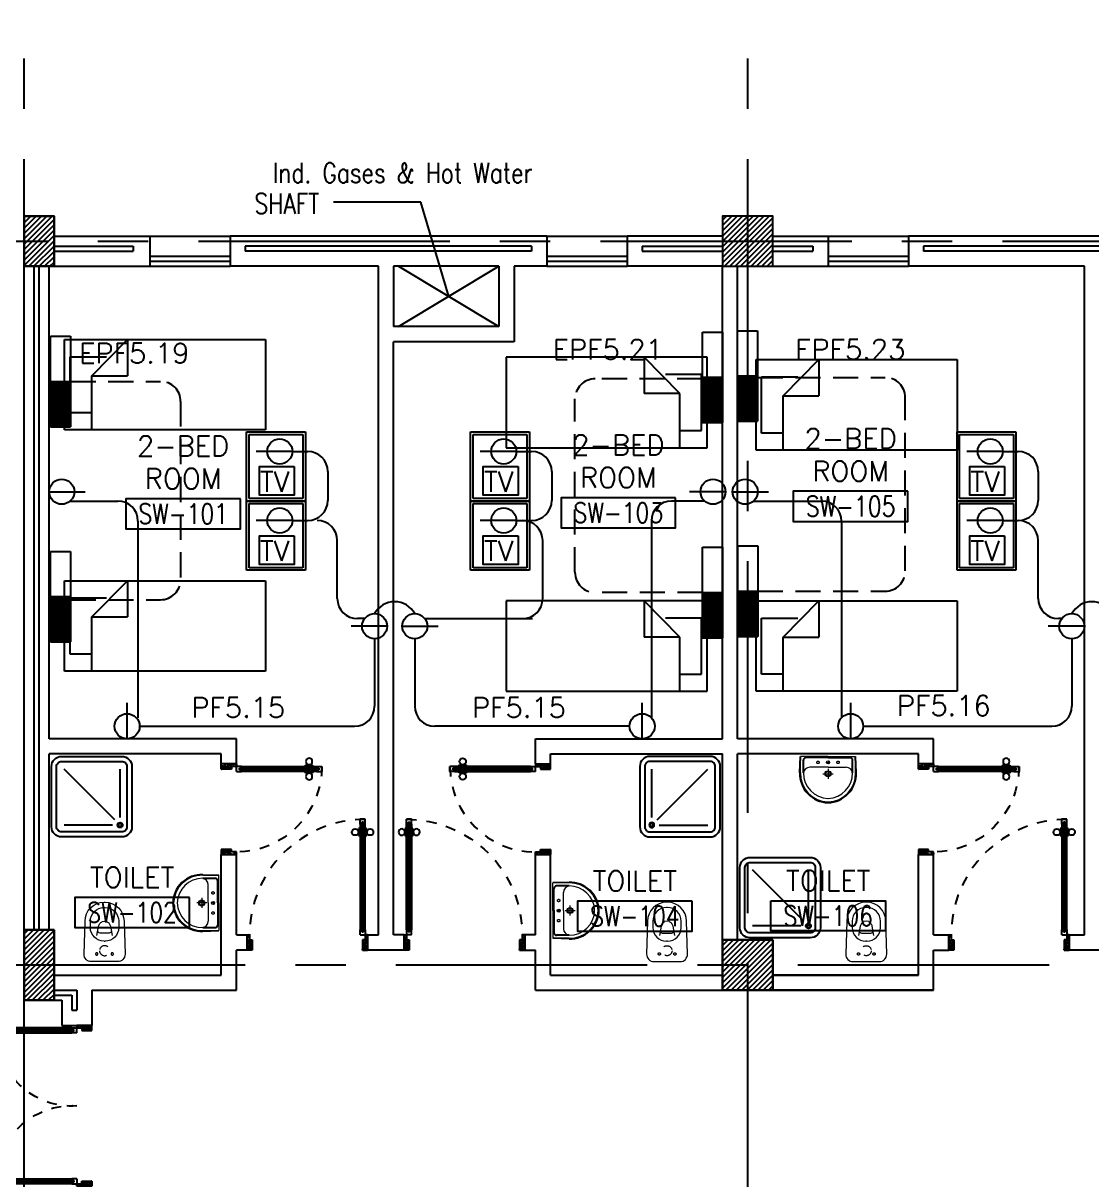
# Model space of a CAD drawing. Extents: x -0.4 to 93.5, y -1.1 to 78.4.
# Drawn here: x 50.62 to 61.26, y 55.23 to 66.74 of the extents above; entities that cross this region are included whole.
import ezdxf
from ezdxf.enums import TextEntityAlignment as Align

# ---------------------------------------------------------------- set-up
doc = ezdxf.new("R2010")
doc.units = 0
doc.header["$MEASUREMENT"] = 0
doc.header["$PDMODE"] = 34
for name, pattern in [('CENTERX2', [4, 2.5, -0.5, 0.5, -0.5]), ('DASHED', [0.75, 0.5, -0.25]), ('HIDDEN', [0.375, 0.25, -0.125]), ('HIDDEN2', [0.1875, 0.125, -0.0625])]:
    doc.linetypes.add(name, pattern=pattern)
doc.layers.get('0').update_dxf_attribs({"color": 11, "linetype": 'CONTINUOUS'})
doc.layers.get('DEFPOINTS').update_dxf_attribs({"color": 11, "linetype": 'CONTINUOUS'})
for name, color, linetype in [('AX-DIM', 11, 'CONTINUOUS'), ('AXES', 11, 'CENTERX2'), ('COL', 11, 'CONTINUOUS'), ('DOOR', 11, 'CONTINUOUS'), ('E-CLINE', 2, 'CONTINUOUS'), ('E-HLINE', 2, 'HIDDEN'), ('E-SOCKETS', 4, 'CONTINUOUS'), ('E-TEXT', 4, 'CONTINUOUS'), ('FIX', 11, 'CONTINUOUS'), ('FUR', 11, 'CONTINUOUS'), ('HAT', 11, 'CONTINUOUS'), ('INSUL', 11, 'CONTINUOUS'), ('RM-BOX', 11, 'CONTINUOUS'), ('RM-NAME', 11, 'CONTINUOUS'), ('RM-NO', 11, 'CONTINUOUS'), ('SHAFT', 11, 'CONTINUOUS'), ('WALL', 11, 'CONTINUOUS'), ('WIN', 11, 'CONTINUOUS')]:
    doc.layers.add(name, color=color, linetype=linetype)
doc.styles.add('ROMANS', font='ROMANS.shx', dxfattribs={"width": 0.6})
doc.dimstyles.new('STANDARD in', dxfattribs={"dimtxt": 0.24, "dimasz": 0.1, "dimexe": 0.07, "dimexo": 0.05, "dimgap": 0.05, "dimtad": 1, "dimdec": 0, "dimlfac": 1000, "dimzin": 0, "dimdsep": 46, "dimtxsty": 'ROMANS', "dimblk": 'ARCHTICK', "dimcen": 0.05, "dimdle": 0.05, "dimclrd": 7, "dimclre": 7, "dimclrt": 2, "dimadec": 0, "dimazin": 0, "dimtfac": 1, "dimtdec": 0, "dimtmove": 2, "dimatfit": 3, "dimldrblk": 'ARCHTICK', "dimfxl": 0, "dimtolj": 1, "dimtzin": 0, "dimarcsym": 0})

# ---------------------------------------------------------------- blocks, each defined once
blk = doc.blocks.new('_ARCHTICK')
at = {"color": 0, "linetype": 'ByBlock', "const_width": 0.15}
blk.add_lwpolyline([(-0.5, -0.5), (0.5, 0.5)], dxfattribs=at)
blk = doc.blocks.new('*D106')
at = {"layer": 'AX-DIM', "color": 7, "lineweight": -2, "ltscale": 0.3}
for p, q in [((8.522, 76.998), (83.332, 76.998)), ((8.572, 72.392), (8.572, 77.068)), ((83.282, 64.87), (83.282, 77.068))]:
    blk.add_line(p, q, dxfattribs=at)
at = {"layer": 'DEFPOINTS', "color": 0, "ltscale": 0.3}
for p in [(83.282, 76.998), (8.572, 72.342), (83.282, 64.82)]:
    blk.add_point(p, dxfattribs=at)
at = {"layer": 'AX-DIM', "color": 7, "lineweight": -2, "ltscale": 0.3, "xscale": 0.1, "yscale": 0.1, "zscale": 0.1, "rotation": 180}
blk.add_blockref('_ARCHTICK', (8.572, 76.998), dxfattribs=at)
at = {"layer": 'AX-DIM', "color": 7, "lineweight": -2, "ltscale": 0.3, "xscale": 0.1, "yscale": 0.1, "zscale": 0.1}
blk.add_blockref('_ARCHTICK', (83.282, 76.998), dxfattribs=at)
at = {"layer": 'AX-DIM', "color": 2, "ltscale": 0.3, "insert": (45.927, 77.168), "char_height": 0.24, "attachment_point": 5, "style": 'ROMANS'}
blk.add_mtext('\\A1;74710', dxfattribs=at)
blk = doc.blocks.new('RM1')
at = {"layer": 'RM-BOX'}
blk.add_lwpolyline([(570, -200), (-570, -200), (-570, -500), (570, -500)], close=True, dxfattribs=at)
at = {"layer": 'RM-NAME', "style": 'ROMANS'}
for tag, p in [('ROOMNAME1', (0, 324)), ('ROOMNAME2', (0, 0))]:
    blk.add_attdef(tag, text='', height=200, dxfattribs=at).set_placement(p, align=Align.MIDDLE)
at = {"layer": 'RM-NO', "style": 'ROMANS', "width": 0.8}
blk.add_attdef('ROOMNO', text='', height=200, dxfattribs=at).set_placement((0, -350), align=Align.MIDDLE)
blk = doc.blocks.new('*X49')
at = {"color": 0}
for p, q in [((227929, 169910), (228408, 170390)), ((227929, 169963), (228355, 170390)), ((227929, 170017), (228302, 170390)), ((227929, 170070), (228249, 170390)), ((227929, 170123), (228196, 170390)), ((227929, 170176), (228143, 170390)), ((227929, 170229), (228090, 170390)), ((227929, 170282), (228037, 170390)), ((227929, 170335), (227984, 170390)), ((227961, 169890), (228429, 170357)), ((228014, 169890), (228429, 170304)), ((228067, 169890), (228429, 170251)), ((228120, 169890), (228429, 170198)), ((228173, 169890), (228429, 170145)), ((228226, 169890), (228429, 170092)), ((228279, 169890), (228429, 170039)), ((228332, 169890), (228429, 169986)), ((228385, 169890), (228429, 169933))]:
    blk.add_line(p, q, dxfattribs=at)
blk = doc.blocks.new('COL50')
at = {"layer": 'COL'}
blk.add_lwpolyline([(-250, 250), (-250, -250), (250, -250), (250, 250)], close=True, dxfattribs=at)
blk = doc.blocks.new('*X48')
at = {"color": 0}
for p, q in [((227929, 177123), (228395, 177590)), ((227929, 177176), (228342, 177590)), ((227929, 177229), (228289, 177590)), ((227929, 177282), (228236, 177590)), ((227929, 177335), (228183, 177590)), ((227929, 177388), (228130, 177590)), ((227929, 177441), (228077, 177590)), ((227929, 177494), (228024, 177590)), ((227929, 177547), (227971, 177590)), ((227948, 177090), (228429, 177570)), ((228001, 177090), (228429, 177517)), ((228054, 177090), (228429, 177464)), ((228107, 177090), (228429, 177411)), ((228161, 177090), (228429, 177358)), ((228214, 177090), (228429, 177305)), ((228267, 177090), (228429, 177252)), ((228320, 177090), (228429, 177199)), ((228373, 177090), (228429, 177146))]:
    blk.add_line(p, q, dxfattribs=at)
blk = doc.blocks.new('DOOR100')
at = {"layer": 'DOOR', "color": 0, "linetype": 'ByBlock'}
for p, q in [((-25, 1300), (-75, 1300)), ((-75, 1300), (-25, 1300)), ((-75, 1250), (-75, 1300)), ((-42, 1270), (-58, 1270)), ((-58, 1250), (-58, 1270)), ((-42, 1250), (-42, 1270)), ((-25, 1250), (-25, 1300)), ((-82, 1205), (-91, 1205)), ((-91, 1205), (-91, 1140)), ((-75, 1218), (-82, 1218)), ((-82, 1128), (-82, 1218)), ((-82, 1205), (-82, 1140)), ((-58, 1250), (-75, 1250)), ((-25, 1250), (-42, 1250)), ((-25, 1218), (-18, 1218)), ((-18, 1128), (-18, 1218)), ((-18, 1205), (-9, 1205)), ((-18, 1205), (-18, 1140)), ((-9, 1205), (-9, 1140)), ((-82, 1140), (-91, 1140)), ((-75, 1128), (-82, 1128)), ((-25, 1128), (-18, 1128)), ((-18, 1140), (-9, 1140)), ((-1200, 0), (-1200, 150)), ((-1200, 150), (-1175, 150)), ((-1200, 150), (-1200, 0)), ((-1175, 150), (-1175, 100)), ((-75, 200), (-58, 200)), ((-75, 150), (-75, 200)), ((-75, 150), (-25, 150)), ((-58, 200), (-58, 180)), ((-58, 180), (-42, 180)), ((-42, 200), (-25, 200)), ((-42, 180), (-42, 200)), ((-25, 200), (-25, 150)), ((0, 150), (-25, 150)), ((-25, 150), (-25, 100)), ((0, 150), (0, 0)), ((-1150, 0), (-1200, 0)), ((-1175, 100), (-1150, 100)), ((-1150, 100), (-1150, 0)), ((-50, 100), (-50, 0)), ((-25, 100), (-50, 100)), ((-50, 0), (0, 0))]:
    blk.add_line(p, q, dxfattribs=at)
at = {"layer": 'DOOR', "linetype": 'ByBlock'}
for p, q in [((-75, 1250), (-75, 200)), ((-58, 200), (-58, 1250)), ((-42, 200), (-42, 1250)), ((-25, 200), (-25, 1250)), ((0, 0), (0, 150))]:
    blk.add_line(p, q, dxfattribs=at)
at = {"layer": 'DOOR', "color": 9, "linetype": 'ByBlock'}
for p, q in [((-1150, 0), (-1200, 114)), ((-1150, 0), (-1200, 40)), ((-1150, 0), (-1163, 100)), ((-50, 0), (0, 114)), ((-50, 0), (-37, 100)), ((-50, 0), (0, 40))]:
    blk.add_line(p, q, dxfattribs=at)
at = {"layer": 'DOOR', "color": 0, "linetype": 'ByBlock'}
for centre in [(-124, 1173), (24, 1173)]:
    blk.add_circle(centre, 32.4, dxfattribs=at)
at = {"layer": 'DOOR', "linetype": 'HIDDEN', "ltscale": 0.5}
blk.add_arc((-25, 150), 1150, 90, 180.0001, dxfattribs=at)
at = {"layer": 'DOOR', "color": 9, "linetype": 'ByBlock'}
for centre, radius, start, end in [((-1150, 0), 154, 103.7142, 108.8947), ((-1150, 0), 134, 100.72, 111.8402), ((-50, 0), 134, 68.1598, 79.28), ((-50, 0), 154, 71.1053, 76.2858), ((-1150, 0), 94.4, 90, 121.9818), ((-1150, 0), 74.4, 90, 132.2236), ((-1150, 0), 54.4, 90, 156.7926), ((-1150, 0), 34.4, 90, 180), ((-1150, 0), 14.4, 90, 180), ((-50, 0), 94.4, 58.0182, 90), ((-50, 0), 74.4, 47.7764, 90), ((-50, 0), 54.4, 23.2074, 90), ((-50, 0), 34.4, 0, 90), ((-50, 0), 14.4, 0, 90), ((-50, 0), 114, 64.0838, 77.3774)]:
    blk.add_arc(centre, radius, start, end, dxfattribs=at)
blk = doc.blocks.new('DOOR90')
at = {"layer": 'DOOR', "color": 0, "linetype": 'ByBlock'}
for p, q in [((-150, 0), (-150, -25)), ((-150, 0), (0, 0)), ((0, -50), (0, 0)), ((-1000, -25), (-1000, -75)), ((-1000, -75), (-1000, -25)), ((-950, -25), (-1000, -25)), ((-950, -75), (-1000, -75)), ((-970, -42), (-970, -58)), ((-950, -42), (-970, -42)), ((-950, -58), (-970, -58)), ((-950, -25), (-950, -42)), ((-950, -58), (-950, -75)), ((-918, -25), (-918, -18)), ((-828, -18), (-918, -18)), ((-918, -75), (-918, -82)), ((-828, -82), (-918, -82)), ((-905, -18), (-905, -9)), ((-905, -9), (-840, -9)), ((-905, -18), (-840, -18)), ((-905, -82), (-905, -91)), ((-905, -82), (-840, -82)), ((-905, -91), (-840, -91)), ((-840, -18), (-840, -9)), ((-840, -82), (-840, -91)), ((-828, -25), (-828, -18)), ((-828, -75), (-828, -82)), ((-200, -42), (-200, -25)), ((-200, -25), (-150, -25)), ((-180, -42), (-200, -42)), ((-200, -75), (-200, -58)), ((-200, -58), (-180, -58)), ((-150, -75), (-200, -75)), ((-180, -58), (-180, -42)), ((-150, -75), (-150, -25)), ((-150, -25), (-100, -25)), ((-100, -25), (-100, -50)), ((-100, -50), (0, -50)), ((-150, -900), (-150, -875)), ((-150, -875), (-100, -875)), ((0, -900), (-150, -900)), ((-150, -900), (0, -900)), ((-100, -850), (0, -850)), ((-100, -875), (-100, -850)), ((0, -850), (0, -900))]:
    blk.add_line(p, q, dxfattribs=at)
at = {"layer": 'DOOR', "color": 9, "linetype": 'ByBlock'}
for p, q in [((0, -50), (-114, 0)), ((0, -50), (-40, 0)), ((0, -50), (-100, -37)), ((0, -850), (-114, -900)), ((0, -850), (-100, -863)), ((0, -850), (-40, -900))]:
    blk.add_line(p, q, dxfattribs=at)
at = {"layer": 'DOOR', "linetype": 'ByBlock'}
for p, q in [((-200, -25), (-950, -25)), ((-200, -42), (-950, -42)), ((-200, -58), (-950, -58)), ((-950, -75), (-200, -75))]:
    blk.add_line(p, q, dxfattribs=at)
at = {"layer": 'DOOR', "color": 0, "linetype": 'ByBlock'}
for centre in [(-873, 24), (-873, -124)]:
    blk.add_circle(centre, 32.4, dxfattribs=at)
at = {"layer": 'DOOR', "color": 9, "linetype": 'ByBlock'}
for centre, radius, start, end in [((0, -50), 154, 161.1053, 166.2858), ((0, -50), 134, 158.1598, 169.28), ((0, -50), 94.4, 148.0182, 180), ((0, -50), 74.4, 137.7764, 180), ((0, -50), 114, 154.0838, 167.3774), ((0, -50), 54.4, 113.2074, 180), ((0, -50), 34.4, 90, 180), ((0, -50), 14.4, 90, 180), ((0, -850), 154, 193.7142, 198.8947), ((0, -850), 134, 190.72, 201.8402), ((0, -850), 94.4, 180, 211.9818), ((0, -850), 74.4, 180, 222.2236), ((0, -850), 54.4, 180, 246.7926), ((0, -850), 34.4, 180, 270), ((0, -850), 14.4, 180, 270)]:
    blk.add_arc(centre, radius, start, end, dxfattribs=at)
at = {"layer": 'DOOR', "linetype": 'HIDDEN', "ltscale": 0.5}
blk.add_arc((-150, -25), 850, 180, 270, dxfattribs=at)
blk = doc.blocks.new('C-300')
at = {"layer": 'HAT', "linetype": 'ByBlock', "ltscale": 0.3}
h = blk.add_hatch(dxfattribs=at)
h.set_pattern_fill('ANSI31', color=8, scale=300, style=0)
h.set_pattern_definition([(45, (-258496.182, -82361.005), (-26.5165043, 26.5165043), [])])
h.paths.add_polyline_path([(300, 500), (0, 500), (0, 250), (300, 250)])
h.paths.add_polyline_path([(300, 250), (0, 250), (0, 0), (300, 0)])
at = {"layer": 'COL'}
blk.add_lwpolyline([(0, 500), (300, 500), (300, 0), (0, 0)], close=True, dxfattribs=at)
blk = doc.blocks.new('A$C1DFA4FE8')
at = {"layer": 'DOOR', "color": 0, "linetype": 'ByBlock'}
for p, q in [((0, 1631), (0, 1581)), ((0, 1581), (0, 1631)), ((50, 1631), (0, 1631)), ((30, 1614), (30, 1598)), ((50, 1614), (30, 1614)), ((50, 1631), (50, 1614)), ((750, 1614), (750, 1631)), ((750, 1631), (800, 1631)), ((770, 1614), (750, 1614)), ((770, 1598), (770, 1614)), ((950, 1656), (800, 1656)), ((800, 1656), (800, 1631)), ((800, 1581), (800, 1631)), ((800, 1631), (850, 1631)), ((850, 1631), (850, 1606)), ((950, 1606), (950, 1656)), ((50, 1581), (0, 1581)), ((50, 1598), (30, 1598)), ((50, 1598), (50, 1581)), ((750, 1581), (750, 1598)), ((750, 1598), (770, 1598)), ((800, 1581), (750, 1581)), ((850, 1606), (950, 1606)), ((0, 81), (0, 131)), ((0, 131), (0, 81)), ((50, 131), (0, 131)), ((50, 114), (50, 131)), ((83, 131), (83, 138)), ((173, 138), (83, 138)), ((95, 138), (95, 147)), ((95, 147), (160, 147)), ((95, 138), (160, 138)), ((160, 138), (160, 147)), ((173, 131), (173, 138)), ((750, 131), (750, 114)), ((800, 131), (750, 131)), ((800, 131), (800, 81)), ((50, 81), (0, 81)), ((30, 98), (30, 114)), ((50, 114), (30, 114)), ((50, 98), (30, 98)), ((50, 81), (50, 98)), ((83, 81), (83, 74)), ((173, 74), (83, 74)), ((95, 74), (95, 65)), ((95, 74), (160, 74)), ((95, 65), (160, 65)), ((160, 74), (160, 65)), ((173, 81), (173, 74)), ((750, 114), (770, 114)), ((750, 98), (750, 81)), ((770, 98), (750, 98)), ((750, 81), (800, 81)), ((770, 114), (770, 98)), ((800, 56), (800, 81)), ((800, 81), (850, 81)), ((950, 56), (800, 56)), ((850, 106), (950, 106)), ((850, 81), (850, 106)), ((950, 106), (950, 56))]:
    blk.add_line(p, q, dxfattribs=at)
at = {"layer": 'DOOR', "linetype": 'ByBlock'}
for p, q in [((750, 1631), (50, 1631)), ((750, 1614), (50, 1614)), ((750, 1598), (50, 1598)), ((50, 1581), (750, 1581)), ((50, 131), (750, 131)), ((750, 114), (50, 114)), ((750, 98), (50, 98)), ((750, 81), (50, 81))]:
    blk.add_line(p, q, dxfattribs=at)
at = {"layer": 'DOOR', "color": 9, "linetype": 'ByBlock'}
for p, q in [((950, 1606), (837, 1656)), ((950, 1606), (850, 1619)), ((950, 1606), (910, 1656)), ((950, 106), (837, 56)), ((950, 106), (850, 93)), ((950, 106), (910, 56))]:
    blk.add_line(p, q, dxfattribs=at)
at = {"layer": 'DOOR', "color": 0, "linetype": 'ByBlock'}
for centre in [(128, 179), (128, 32)]:
    blk.add_circle(centre, 32.4, dxfattribs=at)
at = {"layer": 'DOOR', "linetype": 'HIDDEN', "ltscale": 0.5}
for centre, start, end in [((752, 1606), 178.0938, 273.7249), ((752, 106), 86.2751, 181.9062)]:
    blk.add_arc(centre, 752, start, end, dxfattribs=at)
at = {"layer": 'DOOR', "color": 9, "linetype": 'ByBlock'}
for centre, radius, start, end in [((950, 1606), 154, 161.1053, 166.2858), ((950, 1606), 134, 158.1598, 169.28), ((950, 1606), 114, 154.0838, 167.3774), ((950, 1606), 94.4, 148.0182, 180), ((950, 1606), 74.4, 137.7764, 180), ((950, 1606), 54.4, 113.2074, 180), ((950, 1606), 34.4, 90, 180), ((950, 1606), 14.4, 90, 180), ((950, 106), 154, 193.7142, 198.8947), ((950, 106), 134, 190.72, 201.8402), ((950, 106), 114, 192.6226, 205.9162), ((950, 106), 94.4, 180, 211.9818), ((950, 106), 74.4, 180, 222.2236), ((950, 106), 54.4, 180, 246.7926), ((950, 106), 34.4, 180, 270), ((950, 106), 14.4, 180, 270)]:
    blk.add_arc(centre, radius, start, end, dxfattribs=at)
blk = doc.blocks.new('LAV1')
at = {"layer": 'FIX', "linetype": 'DASHED', "lineweight": 20, "ltscale": 0.05}
for p, q in [((0, 170), (0, 270)), ((0, 170), (0, 270)), ((50, 220), (-50, 220))]:
    blk.add_line(p, q, dxfattribs=at)
at = {"layer": 'FIX', "linetype": 'ByBlock', "ltscale": 0.3}
for p, q in [((-280, 210), (-275, 50)), ((-245, 210), (-245, 85)), ((245, 210), (245, 85)), ((280, 210), (275, 50)), ((0, 60), (-220, 60)), ((0, 60), (220, 60))]:
    blk.add_line(p, q, dxfattribs=at)
at = {"layer": 'FIX', "linetype": 'Continuous', "lineweight": 20}
for p, q in [((-275, 210), (-275, 50)), ((0, 155), (-181, 155)), ((0, 155), (181, 155)), ((275, 210), (275, 50)), ((0, 50), (-275, 50)), ((0, 50), (-252, 50)), ((0, 50), (252, 50)), ((0, 50), (275, 50))]:
    blk.add_line(p, q, dxfattribs=at)
at = {"layer": 'FIX', "lineweight": 20}
for p, q in [((0, 92), (0, 123)), ((16, 107), (-15, 107))]:
    blk.add_line(p, q, dxfattribs=at)
for centre, radius in [((0, 220), 29.5), ((0, 220), 22.5), ((0, 107), 15.5)]:
    blk.add_circle(centre, radius, dxfattribs=at)
at = {"layer": 'FIX', "linetype": 'HIDDEN', "lineweight": 20, "ltscale": 0.05}
for centre in [(-100, 107), (100, 107)]:
    blk.add_circle(centre, 12.4, dxfattribs=at)
at = {"layer": 'FIX', "linetype": 'ByBlock', "ltscale": 0.3}
for centre, radius, start, end in [((7, 220), 287, 91.3776, 182.0064), ((-7, 220), 287, 357.9936, 88.6224), ((-220, 85), 24.9, 179.7021, 269.9486), ((220, 85), 24.9, 270.0514, 0.2979)]:
    blk.add_arc(centre, radius, start, end, dxfattribs=at)
at = {"layer": 'FIX', "linetype": 'Continuous', "lineweight": 20}
for centre, radius, start, end in [((8, 217), 283, 91.6988, 181.351), ((8, 212), 253, 91.7328, 180.4884), ((-8, 217), 283, 358.649, 88.3012), ((-8, 212), 253, 359.5116, 88.2672), ((-179, 222), 66.9, 190.2006, 268.0786), ((179, 222), 66.9, 271.9214, 349.7994)]:
    blk.add_arc(centre, radius, start, end, dxfattribs=at)
blk = doc.blocks.new('SHR1')
at = {"layer": 'FIX'}
for p, q in [((-196, 196), (-700, 700)), ((-143, 218), (-143, 700)), ((-218, 143), (-700, 143))]:
    blk.add_line(p, q, dxfattribs=at)
for points in [[(-825, 125), (-825, 725, -0.414214), (-725, 825), (-125, 825, -0.414214), (-25, 725), (-25, 125, -0.414214), (-125, 25), (-725, 25, -0.414214)], [(-775, 125), (-775, 725, -0.414214), (-725, 775), (-125, 775, -0.414214), (-75, 725), (-75, 125, -0.414214), (-125, 75), (-725, 75, -0.414214)]]:
    blk.add_lwpolyline(points, format="xyb", close=True, dxfattribs=at)
for radius in [25, 15]:
    blk.add_circle((-143, 143), radius, dxfattribs=at)
blk = doc.blocks.new('WC1')
at = {"layer": 'FIX', "lineweight": 20}
for p, q in [((-210, 204), (-538, 194)), ((-475, 141), (-538, 141)), ((-727, 5), (-727, -5)), ((-674, 5), (-674, -5)), ((-534, 24), (-540, 0)), ((-540, 0), (-534, -24)), ((-395, 76), (-490, 60)), ((-339, 5), (-339, -5)), ((-490, -60), (-395, -76)), ((-538, -141), (-475, -141)), ((-538, -194), (-210, -204))]:
    blk.add_line(p, q, dxfattribs=at)
at = {"layer": 'FIX', "linetype": 'Continuous', "lineweight": 20}
blk.add_line((-420, -47), (-420, 45), dxfattribs=at)
at = {"layer": 'FIX', "lineweight": 20}
blk.add_lwpolyline([(-213, -204), (-210, -204, 0.414214), (-137, -131), (-137, 0), (-137, 131, 0.414214), (-210, 204)], format="xyb", dxfattribs=at)
at = {"layer": 'FIX', "linetype": 'HIDDEN2', "lineweight": 20, "ltscale": 0.3}
blk.add_circle((-245, 0), 49.8, dxfattribs=at)
at = {"layer": 'FIX', "linetype": 'HIDDEN', "lineweight": 20, "ltscale": 0.05}
for centre in [(-213, 78), (-213, -77)]:
    blk.add_circle(centre, 11.6, dxfattribs=at)
at = {"layer": 'FIX', "lineweight": 20}
for centre, radius, start, end in [((-538, 5), 189, 90, 180), ((-538, 5), 136, 90, 180), ((-475, 5), 136, 360, 90), ((-473, -7), 68.2, 128.9242, 152.8468), ((-464, -18), 82, 108.496, 128.9242), ((-538, -5), 189, 180, 270), ((-538, -5), 136, 180, 270), ((-473, 7), 68.2, 207.1532, 231.0758), ((-464, 18), 82, 231.0758, 251.504), ((-475, -5), 136, 270, 0)]:
    blk.add_arc(centre, radius, start, end, dxfattribs=at)
at = {"layer": 'FIX', "linetype": 'Continuous', "lineweight": 20}
for centre, start, end in [((-443, 46), 357.6662, 91.6121), ((-442, -46), 268.3879, 2.3338)]:
    blk.add_arc(centre, 22.3, start, end, dxfattribs=at)
blk = doc.blocks.new('BHU')
at = {"color": 8}
for p, q in [((0, -311), (145, 1)), ((0, -340), (159, 1)), ((0, -370), (173, 1)), ((0, -399), (187, 1)), ((0, -281), (132, 1)), ((0, -251), (118, 1)), ((0, -15), (7, 1)), ((0, -44), (21, 1)), ((0, -74), (35, 1)), ((0, -104), (49, 1)), ((0, -133), (63, 1)), ((0, -163), (76, 1)), ((0, -192), (90, 1)), ((0, -222), (104, 1)), ((0, -429), (199, -1)), ((4, -450), (199, -31)), ((18, -450), (199, -61)), ((32, -450), (199, -90)), ((45, -450), (199, -120)), ((59, -450), (199, -149)), ((73, -450), (199, -179)), ((87, -450), (199, -208)), ((101, -450), (199, -238)), ((114, -450), (199, -268)), ((128, -450), (199, -297)), ((142, -450), (199, -327)), ((156, -450), (199, -356)), ((169, -450), (199, -386)), ((183, -450), (199, -416)), ((197, -450), (199, -445))]:
    blk.add_line(p, q, dxfattribs=at)
at = {"layer": 'E-SOCKETS'}
for p, q in [((0, 450), (199, 450)), ((0, -450), (0, 450)), ((199, 450), (199, -450))]:
    blk.add_line(p, q, dxfattribs=at)
at = {"layer": 'E-SOCKETS', "color": 4}
for p, q in [((0, 1), (199, 1)), ((0, -450), (199, -450))]:
    blk.add_line(p, q, dxfattribs=at)

msp = doc.modelspace()

# ---------------------------------------------------------------- hatches: boundary and pattern name
at = {"layer": 'HAT'}
h = msp.add_hatch(dxfattribs=at)
h.set_pattern_fill('ANSI31', color=256, scale=0.3, style=0)
h.set_pattern_definition([(45, (-197.92383, -18.041005), (-0.0265165043, 0.0265165043), [])])
h.paths.add_polyline_path([(50.9324, 57.72), (50.6324, 57.72), (50.6324, 57.37), (50.9324, 57.37)])
h.paths.add_polyline_path([(50.9324, 57.37), (50.6324, 57.37), (50.6324, 57.02), (50.9324, 57.02)])

# ---------------------------------------------------------------- linework, layer by layer
at = {"layer": 'AXES'}
for p, q in [((57.8324, -1.1143), (57.8324, 77.6984)), ((50.6324, -1.1143), (50.6324, 77.3484)), ((20.3674, 64.57), (92.8324, 64.57)), ((92.8324, 57.37), (40.7424, 57.37))]:
    msp.add_line(p, q, dxfattribs=at)
at = {"layer": 'COL'}
for points in [[(58.0824, 64.32), (58.0824, 64.82), (57.5824, 64.82), (57.5824, 64.32)], [(50.9324, 57.72), (50.9324, 57.02), (50.6324, 57.02), (50.6324, 57.72)]]:
    msp.add_lwpolyline(points, close=True, dxfattribs=at)
at = {"layer": 'E-CLINE', "color": 4, "linetype": 'ByBlock'}
for p, q in [((53.3016, 62.4786), (53.4542, 62.4786)), ((55.5304, 62.4786), (55.683, 62.4786)), ((60.3711, 62.4786), (60.5237, 62.4786)), ((53.6542, 62.2786), (53.6542, 61.9912)), ((55.883, 62.2786), (55.883, 61.9912)), ((60.7237, 62.2786), (60.7237, 61.9912)), ((51.0913, 61.9852), (51.5656, 61.9852)), ((57.4032, 61.9852), (57.0741, 61.9852)), ((57.8918, 61.9852), (58.5656, 61.9852)), ((51.7656, 61.7852), (51.7656, 59.8299)), ((53.3016, 61.7912), (53.4542, 61.7912)), ((55.5304, 61.7912), (55.683, 61.7912)), ((56.8741, 61.7852), (56.8741, 59.8299)), ((58.7656, 61.7852), (58.7656, 59.8299)), ((60.3711, 61.7912), (60.5237, 61.7912)), ((53.7492, 61.0158), (53.7492, 61.5912)), ((55.7926, 61.0158), (55.7926, 61.5912)), ((60.7237, 61.0158), (60.7237, 61.5912)), ((54.0203, 60.8158), (53.9492, 60.8158)), ((54.6194, 60.8158), (55.6926, 60.8158)), ((60.9578, 60.8158), (60.9237, 60.8158)), ((54.1199, 60.6152), (54.1199, 59.945)), ((54.5199, 60.6152), (54.5199, 59.945)), ((61.0574, 60.6152), (61.0574, 59.945)), ((51.7824, 59.745), (53.9199, 59.745)), ((56.6574, 59.745), (54.7199, 59.745)), ((58.9824, 59.745), (60.8574, 59.745))]:
    msp.add_line(p, q, dxfattribs=at)
for centre, radius, start, end in [((53.4542, 62.2786), 0.2, 0, 90), ((55.683, 62.2786), 0.2, 0, 90), ((60.5237, 62.2786), 0.2, 0, 90), ((51.5656, 61.7852), 0.2, 0, 90), ((53.4542, 61.9912), 0.2, 270, 0), ((55.683, 61.9912), 0.2, 270, 0), ((57.0741, 61.7852), 0.2, 90, 180), ((58.5656, 61.7852), 0.2, 0, 90), ((60.5237, 61.9912), 0.2, 270, 0), ((53.5492, 61.5912), 0.2, 0, 90), ((55.5926, 61.5912), 0.2, 0, 90), ((60.5237, 61.5912), 0.2, 0, 90), ((53.9492, 61.0158), 0.2, 180, 270), ((54.3199, 60.7552), 0.2283, 28.81151, 151.18849), ((55.5926, 61.0158), 0.2, 270, 0), ((60.9237, 61.0158), 0.2, 180, 270), ((61.2574, 60.7552), 0.2283, 28.81151, 151.18849), ((53.9199, 59.945), 0.2, 270, 0), ((54.7199, 59.945), 0.2, 180, 270), ((60.8574, 59.945), 0.2, 270, 0)]:
    msp.add_arc(centre, radius, start, end, dxfattribs=at)
at = {"layer": 'E-HLINE', "color": 4}
for p, q in [((51.0953, 63.1757), (51.9901, 63.1757)), ((57.3823, 63.2002), (56.3139, 63.2002)), ((57.9317, 63.2135), (59.201, 63.2135)), ((52.1901, 62.9757), (52.1901, 61.2036)), ((56.1139, 61.2762), (56.1139, 63.0002)), ((59.401, 61.2895), (59.401, 63.0135)), ((57.9324, 61.0895), (59.201, 61.0895)), ((51.096, 61.0036), (51.9901, 61.0036)), ((57.383, 61.0762), (56.3139, 61.0762))]:
    msp.add_line(p, q, dxfattribs=at)
for centre, start, end in [((51.9901, 62.9757), 0, 90), ((56.3139, 63.0002), 90, 180), ((59.201, 63.0135), 0, 90), ((56.3139, 61.2762), 180, 270), ((59.201, 61.2895), 270, 0), ((51.9901, 61.2036), 270, 0)]:
    msp.add_arc(centre, 0.2, start, end, dxfattribs=at)
at = {"layer": 'E-SOCKETS'}
for p, q in [((52.8464, 61.9848), (52.8464, 62.6722)), ((52.8464, 62.6722), (53.4323, 62.6722)), ((53.4323, 62.6722), (53.4323, 61.9848)), ((55.0752, 61.9848), (55.0752, 62.6722)), ((55.0752, 62.6722), (55.6611, 62.6722)), ((55.6611, 62.6722), (55.6611, 61.9848)), ((59.9159, 61.9848), (59.9159, 62.6722)), ((59.9159, 62.6722), (60.5018, 62.6722)), ((60.5018, 62.6722), (60.5018, 61.9848)), ((53.3016, 62.4786), (52.9432, 62.4786)), ((55.5304, 62.4786), (55.172, 62.4786)), ((60.3711, 62.4786), (60.0128, 62.4786)), ((50.8824, 62.0778), (51.2407, 62.0778)), ((57.6122, 62.0778), (57.2539, 62.0778)), ((57.6828, 62.0778), (58.0411, 62.0778)), ((52.8464, 61.2975), (52.8464, 61.9848)), ((52.8464, 61.9848), (53.4323, 61.9848)), ((53.4323, 61.9848), (52.8464, 61.9848)), ((53.4323, 61.9848), (53.4323, 61.2975)), ((55.0752, 61.2975), (55.0752, 61.9848)), ((55.0752, 61.9848), (55.6611, 61.9848)), ((55.6611, 61.9848), (55.0752, 61.9848)), ((55.6611, 61.9848), (55.6611, 61.2975)), ((59.9159, 61.2975), (59.9159, 61.9848)), ((59.9159, 61.9848), (60.5018, 61.9848)), ((60.5018, 61.9848), (59.9159, 61.9848)), ((60.5018, 61.9848), (60.5018, 61.2975)), ((53.3016, 61.7912), (52.9432, 61.7912)), ((55.5304, 61.7912), (55.172, 61.7912)), ((60.3711, 61.7912), (60.0128, 61.7912)), ((53.4323, 61.2975), (52.8464, 61.2975)), ((55.6611, 61.2975), (55.0752, 61.2975)), ((60.5018, 61.2975), (59.9159, 61.2975)), ((54.2449, 60.7402), (53.8865, 60.7402)), ((54.3949, 60.7402), (54.7532, 60.7402)), ((61.1824, 60.7402), (60.824, 60.7402)), ((51.6574, 59.62), (51.6574, 59.9783)), ((56.7824, 59.62), (56.7824, 59.9783)), ((58.8574, 59.62), (58.8574, 59.9783))]:
    msp.add_line(p, q, dxfattribs=at)
at = {"layer": 'E-SOCKETS', "color": 8}
for p, q in [((52.8714, 62.0098), (52.8714, 62.6472)), ((52.8714, 62.6472), (53.4073, 62.6472)), ((53.4073, 62.6472), (53.4073, 62.0098)), ((55.1002, 62.0098), (55.1002, 62.6472)), ((55.1002, 62.6472), (55.6361, 62.6472)), ((55.6361, 62.6472), (55.6361, 62.0098)), ((59.9409, 62.0098), (59.9409, 62.6472)), ((59.9409, 62.6472), (60.4768, 62.6472)), ((60.4768, 62.6472), (60.4768, 62.0098)), ((53.4073, 62.0098), (52.8714, 62.0098)), ((55.6361, 62.0098), (55.1002, 62.0098)), ((60.4768, 62.0098), (59.9409, 62.0098)), ((52.8714, 61.3225), (52.8714, 61.9598)), ((52.8714, 61.9598), (53.4073, 61.9598)), ((53.4073, 61.9598), (53.4073, 61.3225)), ((55.1002, 61.3225), (55.1002, 61.9598)), ((55.1002, 61.9598), (55.6361, 61.9598)), ((55.6361, 61.9598), (55.6361, 61.3225)), ((59.9409, 61.3225), (59.9409, 61.9598)), ((59.9409, 61.9598), (60.4768, 61.9598)), ((60.4768, 61.9598), (60.4768, 61.3225)), ((53.4073, 61.3225), (52.8714, 61.3225)), ((55.6361, 61.3225), (55.1002, 61.3225)), ((60.4768, 61.3225), (59.9409, 61.3225))]:
    msp.add_line(p, q, dxfattribs=at)
at = {"layer": 'E-SOCKETS'}
for points in [[(53.3182, 62.3281), (53.3182, 62.0421), (52.9732, 62.0421), (52.9732, 62.3281)], [(55.5471, 62.3281), (55.5471, 62.0421), (55.202, 62.0421), (55.202, 62.3281)], [(60.3878, 62.3281), (60.3878, 62.0421), (60.0427, 62.0421), (60.0427, 62.3281)], [(53.3182, 61.6408), (53.3182, 61.3547), (52.9732, 61.3547), (52.9732, 61.6408)], [(55.5471, 61.6408), (55.5471, 61.3547), (55.202, 61.3547), (55.202, 61.6408)], [(60.3878, 61.6408), (60.3878, 61.3547), (60.0427, 61.3547), (60.0427, 61.6408)]]:
    msp.add_lwpolyline(points, close=True, dxfattribs=at)
for centre in [(53.1766, 62.4786), (55.4054, 62.4786), (60.2461, 62.4786), (51.0074, 62.0778), (57.4872, 62.0778), (57.8078, 62.0778), (53.1766, 61.7912), (55.4054, 61.7912), (60.2461, 61.7912), (54.1199, 60.7402), (54.5199, 60.7402), (61.0574, 60.7402), (51.6574, 59.745), (56.7824, 59.745), (58.8574, 59.745)]:
    msp.add_circle(centre, 0.125, dxfattribs=at)
at = {"layer": 'FIX', "color": 32, "linetype": 'DASHED', "lineweight": 20, "ltscale": 0.05}
msp.add_line((56.0649, 57.8625), (56.0649, 57.9625), dxfattribs=at)
at = {"layer": 'FUR'}
for p, q in [((51.0356, 63.592), (53.0356, 63.592)), ((51.0356, 62.692), (51.0356, 63.592)), ((51.3072, 63.2308), (51.6607, 63.592)), ((51.6607, 63.592), (51.6607, 63.2308)), ((53.0356, 63.592), (53.0356, 62.692)), ((51.0911, 63.4198), (51.4508, 63.4198)), ((51.0911, 62.8619), (51.0911, 63.4198)), ((57.4288, 63.4156), (55.4288, 63.4156)), ((55.4288, 63.4156), (55.4288, 62.5156)), ((56.8038, 63.4156), (56.8038, 63.0544)), ((57.1572, 63.0544), (56.8038, 63.4156)), ((57.4288, 62.5156), (57.4288, 63.4156)), ((57.9153, 63.392), (59.9153, 63.392)), ((57.9153, 62.492), (57.9153, 63.392)), ((58.1869, 63.0308), (58.5403, 63.392)), ((58.5403, 63.392), (58.5403, 63.0308)), ((59.9153, 63.392), (59.9153, 62.492)), ((51.3072, 63.2308), (51.6607, 63.2308)), ((51.3072, 62.692), (51.3072, 63.2308)), ((57.3734, 63.2434), (57.0137, 63.2434)), ((57.3734, 62.6855), (57.3734, 63.2434)), ((57.9707, 63.2198), (58.3304, 63.2198)), ((57.9707, 62.6619), (57.9707, 63.2198)), ((57.1572, 63.0544), (56.8038, 63.0544)), ((57.1572, 62.5156), (57.1572, 63.0544)), ((58.1869, 63.0308), (58.5403, 63.0308)), ((58.1869, 62.492), (58.1869, 63.0308)), ((51.3072, 62.8619), (51.0911, 62.8619)), ((53.0356, 62.692), (51.0356, 62.692)), ((57.1572, 62.6855), (57.3734, 62.6855)), ((58.1869, 62.6619), (57.9707, 62.6619)), ((55.4288, 62.5156), (57.4288, 62.5156)), ((59.9153, 62.492), (57.9153, 62.492)), ((51.0356, 61.1931), (53.0356, 61.1931)), ((51.0356, 60.2931), (51.0356, 61.1931)), ((51.3072, 60.832), (51.6607, 61.1931)), ((51.6607, 61.1931), (51.6607, 60.832)), ((53.0356, 61.1931), (53.0356, 60.2931)), ((51.0911, 61.021), (51.4508, 61.021)), ((51.0911, 60.463), (51.0911, 61.021)), ((57.4288, 60.9931), (55.4288, 60.9931)), ((55.4288, 60.9931), (55.4288, 60.0931)), ((56.8038, 60.9931), (56.8038, 60.632)), ((57.1572, 60.632), (56.8038, 60.9931)), ((57.4288, 60.0931), (57.4288, 60.9931)), ((57.9153, 60.9931), (59.9153, 60.9931)), ((57.9153, 60.0931), (57.9153, 60.9931)), ((58.1869, 60.632), (58.5403, 60.9931)), ((58.5403, 60.9931), (58.5403, 60.632)), ((59.9153, 60.9931), (59.9153, 60.0931)), ((51.3072, 60.832), (51.6607, 60.832)), ((51.3072, 60.2931), (51.3072, 60.832)), ((57.3734, 60.821), (57.0137, 60.821)), ((57.3734, 60.263), (57.3734, 60.821)), ((57.9707, 60.821), (58.3304, 60.821)), ((57.9707, 60.263), (57.9707, 60.821)), ((57.1572, 60.632), (56.8038, 60.632)), ((57.1572, 60.0931), (57.1572, 60.632)), ((58.1869, 60.632), (58.5403, 60.632)), ((58.1869, 60.0931), (58.1869, 60.632)), ((51.3072, 60.463), (51.0911, 60.463)), ((53.0356, 60.2931), (51.0356, 60.2931)), ((57.1572, 60.263), (57.3734, 60.263)), ((58.1869, 60.263), (57.9707, 60.263)), ((55.4288, 60.0931), (57.4288, 60.0931)), ((59.9153, 60.0931), (57.9153, 60.0931))]:
    msp.add_line(p, q, dxfattribs=at)
at = {"layer": 'INSUL'}
for p, q in [((50.9324, 64.52), (51.7182, 64.52)), ((50.9324, 64.47), (51.7182, 64.47)), ((51.7182, 64.52), (51.7182, 64.47)), ((55.6824, 64.52), (52.8324, 64.52)), ((52.8324, 64.52), (52.8324, 64.47)), ((55.6824, 64.47), (52.8324, 64.47)), ((55.6824, 64.52), (55.6824, 64.47)), ((56.7824, 64.52), (57.5824, 64.52)), ((56.7824, 64.52), (56.7824, 64.47)), ((56.7824, 64.47), (57.5824, 64.47)), ((58.0824, 64.52), (58.4824, 64.52)), ((58.0824, 64.47), (58.4824, 64.47)), ((58.4824, 64.52), (58.4824, 64.47)), ((63.2824, 64.52), (59.5824, 64.52)), ((59.5824, 64.52), (59.5824, 64.47)), ((63.2824, 64.47), (59.5824, 64.47)), ((50.7324, 57.72), (50.7324, 64.32)), ((50.7824, 57.72), (50.7824, 64.32)), ((50.9324, 57.12), (51.1574, 57.12)), ((50.9324, 57.07), (51.1074, 57.07)), ((51.1074, 57.07), (51.1074, 56.92)), ((51.1574, 57.12), (51.1574, 56.92)), ((51.1074, 56.92), (51.1574, 56.92))]:
    msp.add_line(p, q, dxfattribs=at)
at = {"layer": 'RM-NAME'}
for p, q in [((59.8324, 57.52), (59.8324, 57.67)), ((61.0324, 57.52), (61.0324, 57.67))]:
    msp.add_line(p, q, dxfattribs=at)
at = {"layer": 'SHAFT', "color": 6, "linetype": 'ByBlock', "ltscale": 0.3}
msp.add_line((57.4427, 64.57), (58.2156, 64.57), dxfattribs=at)
at = {"layer": 'SHAFT', "color": 251, "linetype": 'ByBlock'}
for p, q in [((54.3574, 64.32), (55.3574, 63.72)), ((54.3574, 63.72), (55.3574, 64.32))]:
    msp.add_line(p, q, dxfattribs=at)
at = {"layer": 'WALL'}
for p, q in [((50.9324, 64.62), (51.8824, 64.62)), ((51.8824, 64.62), (51.8824, 64.32)), ((55.8324, 64.62), (52.6824, 64.62)), ((52.6824, 64.62), (52.6824, 64.32)), ((55.8324, 64.62), (55.8324, 64.32)), ((56.6324, 64.62), (56.6324, 64.32)), ((57.5824, 64.62), (56.6324, 64.62)), ((58.0824, 64.62), (58.6324, 64.62)), ((58.6324, 64.62), (58.6324, 64.32)), ((63.4324, 64.62), (59.4324, 64.62)), ((59.4324, 64.62), (59.4324, 64.32)), ((50.6324, 57.72), (50.6324, 64.32)), ((50.8824, 59.62), (50.8824, 64.32)), ((50.9324, 64.32), (51.8824, 64.32)), ((54.1574, 64.32), (52.6824, 64.32)), ((54.1574, 57.67), (54.1574, 64.32)), ((55.3574, 64.32), (54.3074, 64.32)), ((54.3074, 64.32), (54.3074, 63.72)), ((55.3574, 64.32), (55.3574, 63.72)), ((55.8324, 64.32), (55.5074, 64.32)), ((55.5074, 64.32), (55.5074, 63.57)), ((57.5824, 64.32), (56.6324, 64.32)), ((57.5824, 59.62), (57.5824, 64.32)), ((57.7324, 59.62), (57.7324, 64.32)), ((58.0824, 64.32), (58.6324, 64.32)), ((61.1824, 64.32), (59.4324, 64.32)), ((61.1824, 57.67), (61.1824, 64.32)), ((55.3574, 63.72), (54.3074, 63.72)), ((54.3074, 57.67), (54.3074, 63.57)), ((55.5074, 63.57), (54.3074, 63.57)), ((52.7449, 59.62), (50.8824, 59.62)), ((52.7449, 59.37), (52.7449, 59.62)), ((55.7199, 59.62), (57.5824, 59.62)), ((55.7199, 59.37), (55.7199, 59.62)), ((59.6824, 59.62), (57.7324, 59.62)), ((59.6824, 59.37), (59.6824, 59.62)), ((52.5949, 59.47), (50.8824, 59.47)), ((50.8824, 57.72), (50.8824, 59.47)), ((52.5949, 59.37), (52.5949, 59.47)), ((52.7449, 59.37), (52.5949, 59.37)), ((55.7199, 59.37), (55.8699, 59.37)), ((55.8699, 59.47), (57.5824, 59.47)), ((55.8699, 59.37), (55.8699, 59.47)), ((57.5824, 57.62), (57.5824, 59.47)), ((57.7324, 57.62), (57.7324, 59.47)), ((59.5324, 59.47), (57.7324, 59.47)), ((59.5324, 59.37), (59.5324, 59.47)), ((59.6824, 59.37), (59.5324, 59.37)), ((50.6324, 57.72), (50.6324, 58.5913)), ((52.5949, 57.27), (52.5949, 58.47)), ((52.7449, 58.47), (52.5949, 58.47)), ((52.7449, 57.67), (52.7449, 58.47)), ((55.7199, 58.47), (55.8699, 58.47)), ((55.7199, 57.67), (55.7199, 58.47)), ((55.8699, 57.27), (55.8699, 58.47)), ((59.5324, 57.27), (59.5324, 58.47)), ((59.6824, 58.47), (59.5324, 58.47)), ((59.6824, 57.67), (59.6824, 58.47)), ((52.7449, 57.12), (52.7449, 57.52)), ((52.8511, 57.52), (52.7449, 57.52)), ((55.6136, 57.52), (55.7199, 57.52)), ((55.7199, 57.12), (55.7199, 57.52)), ((59.6824, 57.12), (59.6824, 57.52)), ((50.9324, 57.27), (52.5949, 57.27)), ((50.6324, 57.12), (50.6324, 57.02)), ((51.3074, 57.12), (51.3074, 56.77)), ((50.6324, 57.02), (51.0074, 57.02)), ((51.0074, 57.02), (51.0074, 56.77)), ((51.0074, 56.77), (51.3074, 56.77))]:
    msp.add_line(p, q, dxfattribs=at)
at = {"layer": 'WALL', "linetype": 'ByBlock'}
for p, q in [((52.7449, 57.67), (52.8511, 57.67)), ((52.8511, 57.67), (52.8511, 57.52)), ((54.0511, 57.67), (54.0511, 57.52)), ((54.0511, 57.67), (54.1574, 57.67)), ((54.4136, 57.67), (54.3074, 57.67)), ((54.4136, 57.67), (54.4136, 57.52)), ((55.7199, 57.67), (55.6136, 57.67)), ((55.6136, 57.67), (55.6136, 57.52)), ((59.6824, 57.67), (59.8324, 57.67)), ((61.0324, 57.67), (61.1824, 57.67)), ((54.4136, 57.52), (54.0511, 57.52)), ((59.6824, 57.52), (59.8324, 57.52)), ((61.4824, 57.52), (61.0324, 57.52)), ((55.8699, 57.27), (57.5824, 57.27)), ((58.0824, 57.27), (59.5324, 57.27)), ((59.5324, 57.27), (58.0824, 57.27)), ((51.3074, 57.12), (52.7449, 57.12)), ((55.7199, 57.12), (57.5824, 57.12)), ((58.0824, 57.12), (59.6824, 57.12)), ((59.6824, 57.12), (58.0824, 57.12))]:
    msp.add_line(p, q, dxfattribs=at)
at = {"layer": 'WALL', "linetype": 'ByBlock', "ltscale": 0.3}
for points in [[(50.9324, 64.82), (50.6324, 64.82), (50.6324, 64.32), (50.9324, 64.32)], [(58.0824, 64.82), (57.5824, 64.82), (57.5824, 64.32), (58.0824, 64.32)], [(50.9324, 57.72), (50.6324, 57.72), (50.6324, 57.02), (50.9324, 57.02)], [(58.0824, 57.62), (57.5824, 57.62), (57.5824, 57.12), (58.0824, 57.12)]]:
    msp.add_lwpolyline(points, close=True, dxfattribs=at)
at = {"layer": 'WIN'}
for p, q in [((51.8824, 64.62), (52.6824, 64.62)), ((55.8324, 64.62), (56.6324, 64.62)), ((58.6324, 64.62), (59.4324, 64.62)), ((51.8824, 64.42), (52.6824, 64.42)), ((51.8824, 64.37), (52.6824, 64.37)), ((51.8824, 64.32), (52.6824, 64.32)), ((55.8324, 64.42), (56.6324, 64.42)), ((55.8324, 64.37), (56.6324, 64.37)), ((55.8324, 64.32), (56.6324, 64.32)), ((58.6324, 64.42), (59.4324, 64.42)), ((58.6324, 64.37), (59.4324, 64.37)), ((58.6324, 64.32), (59.4324, 64.32))]:
    msp.add_line(p, q, dxfattribs=at)

# ---------------------------------------------------------------- block references
at = {"layer": 'COL', "color": 6, "linetype": 'ByBlock', "ltscale": 0.3, "xscale": 0.001, "yscale": 0.001, "zscale": 0.001}
msp.add_blockref('C-300', (50.6324, 64.32), dxfattribs=at)
at = {"layer": 'COL', "xscale": -0.001, "yscale": 0.001, "zscale": 0.001}
msp.add_blockref('COL50', (57.8324, 57.37), dxfattribs=at)
at = {"layer": 'DOOR', "color": 0, "linetype": 'ByBlock', "yscale": 0.001, "zscale": 0.001}
for name, p, xscale in [('DOOR90', (52.5949, 59.37), -0.001), ('DOOR90', (55.8699, 59.37), 0.001), ('DOOR90', (59.5324, 59.37), -0.001), ('DOOR100', (54.0511, 57.52), 0.001), ('DOOR100', (54.4136, 57.52), -0.001), ('DOOR100', (61.0324, 57.52), 0.001)]:
    msp.add_blockref(name, p, dxfattribs=dict(at, xscale=xscale))
at = {"layer": 'DOOR', "color": 0, "linetype": 'ByBlock', "xscale": -0.001, "yscale": 0.001, "zscale": 0.001, "rotation": 180}
msp.add_blockref('A$C1DFA4FE8', (50.3567, 56.8259), dxfattribs=at)
at = {"layer": 'E-CLINE', "color": 4, "xscale": 0.0009999999892897904, "yscale": 0.0009999999892897904, "zscale": 0.001}
for p in [(50.896, 63.1746), (57.3823, 63.2151), (57.7324, 63.2284), (50.8966, 61.0346), (57.383, 61.0751), (57.733, 61.0884)]:
    msp.add_blockref('BHU', p, dxfattribs=at)
at = {"layer": 'FIX', "yscale": 0.001, "zscale": 0.001}
for p, xscale in [((51.7304, 58.62), 0.001), ((56.7344, 58.62), -0.001), ((58.5804, 57.616), 0.001)]:
    msp.add_blockref('SHR1', p, dxfattribs=dict(at, xscale=xscale))
for name, p, xscale, rotation in [('LAV1', (58.6319, 59.493), 0.001, 180), ('WC1', (51.4329, 57.268), -0.001, 90), ('WC1', (57.0301, 57.268), 0.001, 270), ('WC1', (59.0124, 57.268), 0.001, 270)]:
    msp.add_blockref(name, p, dxfattribs=dict(at, xscale=xscale, rotation=rotation))
at = {"layer": 'FIX', "linetype": 'ByBlock', "ltscale": 0.3, "xscale": 0.001, "yscale": 0.001, "zscale": 0.001}
for p, rotation in [((52.6199, 57.988), 90), ((55.8449, 57.912), 270)]:
    msp.add_blockref('LAV1', p, dxfattribs=dict(at, rotation=rotation))
at = {"layer": 'HAT', "xscale": 0.001, "yscale": 0.001, "zscale": 0.001}
for name in ['*X48', '*X49']:
    msp.add_blockref(name, (-170.3462, -112.7697), dxfattribs=at)
at = {"layer": 'RM-NAME', "xscale": 0.001, "yscale": 0.001, "zscale": 0.001}
for p, values in [((58.8567, 62.283), {'ROOMNO': 'SW-105', 'ROOMNAME2': 'ROOM', 'ROOMNAME1': '2-BED'}), ((52.215, 62.2083), {'ROOMNO': 'SW-101', 'ROOMNAME2': 'ROOM', 'ROOMNAME1': '2-BED'}), ((56.5456, 62.2185), {'ROOMNO': 'SW-103', 'ROOMNAME2': 'ROOM', 'ROOMNAME1': '2-BED'}), ((51.7069, 58.2429), {'ROOMNO': 'SW-102', 'ROOMNAME2': 'TOILET'}), ((56.7092, 58.207), {'ROOMNO': 'SW-104', 'ROOMNAME2': 'TOILET'})]:
    msp.add_blockref('RM1', p, dxfattribs=at).add_auto_attribs(values)
at = {"layer": 'RM-NAME'}
ref = msp.add_blockref('RM1', (58.6339, 58.2093), dxfattribs=dict(at, xscale=-0.001, yscale=0.001, zscale=0.001))
ref.add_attrib('ROOMNO', 'SW-106', dxfattribs={"layer": 'RM-NO', "height": 0.2, "style": 'ROMANS', "width": 0.8}).set_placement((58.6339, 57.8593), align=Align.MIDDLE)
ref.add_attrib('ROOMNAME2', 'TOILET', dxfattribs={"height": 0.2, "style": 'ROMANS'}).set_placement((58.6339, 58.2093), align=Align.MIDDLE)

# ---------------------------------------------------------------- texts
at = {"layer": 'E-SOCKETS', "style": 'ROMANS'}
for p in [(52.9794, 62.0782), (55.2082, 62.0782), (60.0489, 62.0782), (52.9794, 61.3908), (55.2082, 61.3908), (60.0489, 61.3908)]:
    msp.add_text('TV', height=0.2, dxfattribs=at).set_placement(p)
at = {"layer": 'E-TEXT', "color": 4, "style": 'ROMANS'}
for s, p in [(' EPF5.19', (51.0427, 63.3554)), (' EPF5.21', (55.7538, 63.3932)), (' EPF5.23', (58.1668, 63.3932)), (' PF5.15', (52.1583, 59.8319)), (' PF5.15', (54.9514, 59.8319)), (' PF5.16', (59.1798, 59.8499))]:
    msp.add_text(s, height=0.2, dxfattribs=at).set_placement(p)
at = {"layer": 'SHAFT', "color": 4, "style": 'ROMANS', "width": 0.8}
for s, p in [('Ind. Gases & Hot Water', (54.3985, 65.2491)), ('SHAFT', (53.2468, 64.9427))]:
    msp.add_text(s, height=0.2, dxfattribs=at).set_placement(p, align=Align.MIDDLE)

# ---------------------------------------------------------------- dimensions: what is measured, and where the dimension line sits
at = {"layer": 'AX-DIM'}
dim = msp.add_linear_dim(base=(83.2824, 76.9984), p1=(8.5724, 72.3423), p2=(83.2824, 64.82), dimstyle='STANDARD in', dxfattribs=at)
dim.commit()
dim.dimension.update_dxf_attribs({"geometry": '*D106', "text_midpoint": (45.9274, 77.1684)})

# ---------------------------------------------------------------- leaders
at = {"layer": 'SHAFT', "color": 6, "linetype": 'ByBlock', "ltscale": 0.3}
msp.add_leader([(54.8574, 64.02), (54.5788, 64.9568), (53.7116, 64.9568)], dimstyle='STANDARD in', dxfattribs=at)

doc.saveas('drawing.dxf')
